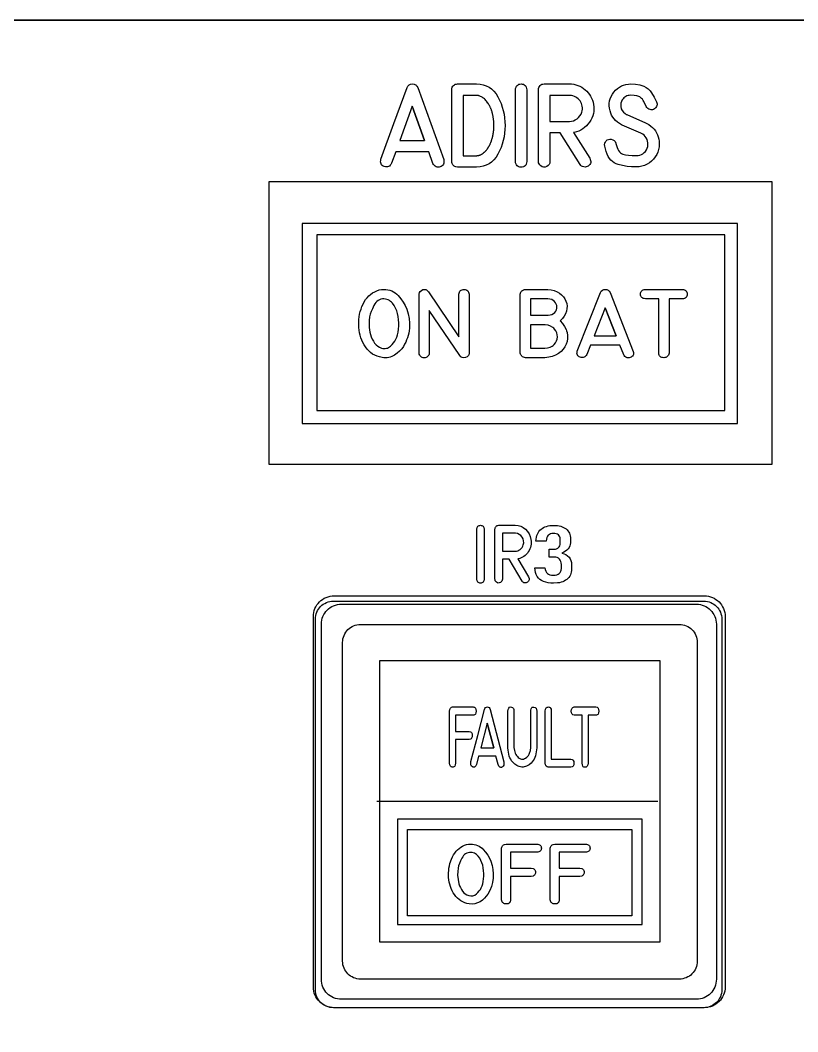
# Model space of a CAD drawing. Extents: x 27 to 704, y 10 to 614.
# Drawn here: x 71.3 to 115.5, y 491.7 to 549.3 of the extents above; entities that cross this region are included whole.
import ezdxf

# ---------------------------------------------------------------- set-up
doc = ezdxf.new("R2010")
doc.units = 0
for name, color, linetype in [('_BACKPANEL', 5, 'CONTINUOUS'), ('_ENGRAVING', 105, 'CONTINUOUS'), ('_LABELS', 30, 'CONTINUOUS'), ('_TOPLAYER', 1, 'CONTINUOUS')]:
    doc.layers.add(name, color=color, linetype=linetype)

msp = doc.modelspace()

# ---------------------------------------------------------------- linework, layer by layer
at = {"layer": '_BACKPANEL'}
for points in [[(26.965, 549.313), (26.965, 544.563), (26.965, 535.063), (26.965, 525.563), (26.965, 506.563), (26.965, 425.813), (26.965, 416.313), (171.965, 416.313), (171.965, 425.813), (171.965, 506.563), (171.965, 525.563), (171.965, 535.063), (171.965, 544.563), (171.965, 549.313)], [(85.406, 524.043), (114.09, 524.043), (114.09, 540.118), (85.406, 540.118)], [(89.09, 516.234), (110.185, 516.234), (110.291, 516.229), (110.393, 516.213), (110.491, 516.188), (110.586, 516.153), (110.676, 516.11), (110.76, 516.059), (110.84, 516), (110.912, 515.934), (110.979, 515.861), (111.038, 515.782), (111.089, 515.697), (111.132, 515.607), (111.167, 515.513), (111.192, 515.414), (111.207, 515.312), (111.213, 515.206), (111.213, 494.111), (111.207, 494.006), (111.192, 493.904), (111.167, 493.805), (111.132, 493.711), (111.089, 493.621), (111.038, 493.536), (110.979, 493.457), (110.912, 493.384), (110.84, 493.318), (110.76, 493.259), (110.676, 493.208), (110.586, 493.164), (110.491, 493.13), (110.393, 493.105), (110.291, 493.089), (110.185, 493.084), (89.09, 493.084), (88.984, 493.089), (88.882, 493.105), (88.784, 493.13), (88.689, 493.164), (88.599, 493.208), (88.515, 493.259), (88.436, 493.318), (88.363, 493.384), (88.297, 493.457), (88.238, 493.536), (88.186, 493.621), (88.143, 493.711), (88.109, 493.805), (88.083, 493.904), (88.068, 494.006), (88.063, 494.111), (88.063, 515.206), (88.068, 515.312), (88.083, 515.414), (88.109, 515.513), (88.143, 515.607), (88.186, 515.697), (88.238, 515.782), (88.297, 515.861), (88.363, 515.934), (88.436, 516), (88.515, 516.059), (88.599, 516.11), (88.689, 516.153), (88.784, 516.188), (88.882, 516.213), (88.984, 516.229)]]:
    msp.add_lwpolyline(points, close=True, dxfattribs=at)
at = {"layer": '_ENGRAVING'}
for points in [[(91.799, 541.395), (92.54, 543.435), (93.284, 545.474), (93.332, 545.566), (93.362, 545.603), (93.398, 545.632), (93.438, 545.656), (93.483, 545.673), (93.587, 545.687), (93.691, 545.674), (93.736, 545.658), (93.777, 545.635), (93.813, 545.605), (93.844, 545.568), (93.893, 545.474), (95.375, 541.384), (95.388, 541.306), (95.389, 541.235), (95.38, 541.171), (95.36, 541.115), (95.33, 541.066), (95.29, 541.024), (95.238, 540.99), (95.177, 540.963), (95.111, 540.945), (95.05, 540.939), (94.992, 540.945), (94.939, 540.964), (94.889, 540.994), (94.843, 541.036), (94.801, 541.091), (94.762, 541.157), (94.524, 541.819), (92.639, 541.819), (92.407, 541.173), (92.368, 541.106), (92.325, 541.052), (92.279, 541.01), (92.228, 540.98), (92.173, 540.962), (92.115, 540.956), (92.052, 540.963), (91.986, 540.982), (91.924, 541.011), (91.872, 541.046), (91.832, 541.087), (91.803, 541.136), (91.785, 541.191), (91.778, 541.252), (91.783, 541.32)], [(96.155, 545.687), (97.245, 545.687), (97.441, 545.675), (97.625, 545.64), (97.797, 545.583), (97.955, 545.502), (98.101, 545.398), (98.234, 545.27), (98.354, 545.12), (98.462, 544.946), (98.557, 544.759), (98.639, 544.567), (98.708, 544.37), (98.765, 544.169), (98.81, 543.963), (98.841, 543.753), (98.86, 543.537), (98.867, 543.318), (98.86, 543.098), (98.841, 542.883), (98.81, 542.672), (98.765, 542.466), (98.708, 542.265), (98.638, 542.068), (98.556, 541.876), (98.461, 541.689), (98.353, 541.515), (98.232, 541.365), (98.099, 541.238), (97.954, 541.134), (97.795, 541.053), (97.624, 540.995), (97.441, 540.96), (97.245, 540.949), (96.155, 540.949), (96.16, 540.949), (96.155, 540.949), (96.072, 540.963), (96.016, 540.98), (95.967, 541.004), (95.926, 541.034), (95.892, 541.07), (95.866, 541.113), (95.848, 541.161), (95.837, 541.216), (95.834, 541.277), (95.831, 541.277), (95.834, 545.363), (95.831, 545.381), (95.84, 545.443), (95.86, 545.499), (95.89, 545.551), (95.932, 545.598), (95.981, 545.637), (96.035, 545.664), (96.094, 545.681), (96.157, 545.687)], [(100.114, 541.268), (100.097, 541.191), (100.074, 541.125), (100.043, 541.069), (100.006, 541.024), (99.961, 540.988), (99.909, 540.963), (99.85, 540.948), (99.784, 540.943), (99.718, 540.948), (99.659, 540.964), (99.607, 540.989), (99.563, 541.025), (99.525, 541.07), (99.495, 541.126), (99.472, 541.192), (99.457, 541.268), (99.457, 545.358), (99.472, 545.435), (99.495, 545.501), (99.525, 545.557), (99.563, 545.603), (99.607, 545.639), (99.659, 545.665), (99.718, 545.68), (99.784, 545.686), (99.85, 545.681), (99.909, 545.666), (99.961, 545.64), (100.006, 545.604), (100.043, 545.558), (100.074, 545.502), (100.097, 545.435), (100.114, 545.358)], [(103.693, 541.451), (103.724, 541.387), (103.743, 541.325), (103.75, 541.266), (103.746, 541.21), (103.73, 541.156), (103.701, 541.105), (103.661, 541.057), (103.609, 541.011), (103.552, 540.978), (103.49, 540.958), (103.424, 540.952), (103.354, 540.958), (103.286, 540.976), (103.228, 541.006), (103.18, 541.048), (103.142, 541.101), (102.001, 542.904), (101.423, 542.904), (101.423, 541.275), (101.412, 541.181), (101.377, 541.102), (101.32, 541.036), (101.24, 540.985), (101.15, 540.953), (101.063, 540.948), (100.979, 540.97), (100.898, 541.018), (100.842, 541.07), (100.802, 541.13), (100.779, 541.198), (100.771, 541.275), (100.771, 545.363), (100.777, 545.428), (100.794, 545.487), (100.823, 545.542), (100.864, 545.592), (100.914, 545.633), (100.969, 545.663), (101.029, 545.681), (101.095, 545.687), (102.531, 545.687), (102.659, 545.682), (102.782, 545.666), (102.901, 545.64), (103.015, 545.604), (103.126, 545.558), (103.232, 545.501), (103.334, 545.434), (103.431, 545.357), (103.522, 545.272), (103.604, 545.181), (103.677, 545.085), (103.741, 544.983), (103.795, 544.876), (103.841, 544.763), (103.878, 544.645), (103.905, 544.521), (103.923, 544.386), (103.928, 544.253), (103.919, 544.123), (103.897, 543.995), (103.861, 543.869), (103.812, 543.745), (103.75, 543.623), (103.675, 543.504), (103.59, 543.391), (103.498, 543.291), (103.4, 543.201), (103.294, 543.124), (103.182, 543.058), (103.064, 543.003), (102.939, 542.96), (102.807, 542.929), (102.763, 542.922)], [(106.869, 543.47), (106.906, 543.454), (106.948, 543.433), (106.985, 543.413), (107.021, 543.391), (107.059, 543.369), (107.168, 543.29), (107.266, 543.204), (107.353, 543.111), (107.43, 543.01), (107.495, 542.902), (107.549, 542.787), (107.593, 542.665), (107.626, 542.536), (107.642, 542.431), (107.651, 542.325), (107.652, 542.217), (107.644, 542.108), (107.616, 541.953), (107.57, 541.805), (107.506, 541.662), (107.423, 541.526), (107.325, 541.4), (107.216, 541.289), (107.095, 541.193), (106.962, 541.113), (106.811, 541.044), (106.658, 540.995), (106.502, 540.965), (106.344, 540.956), (106.079, 540.964), (105.819, 540.99), (105.566, 541.033), (105.319, 541.093), (105.201, 541.135), (105.092, 541.191), (104.992, 541.261), (104.901, 541.346), (104.818, 541.446), (104.744, 541.559), (104.679, 541.688), (104.623, 541.83), (104.581, 541.987), (104.549, 542.149), (104.541, 542.23), (104.552, 542.306), (104.582, 542.377), (104.631, 542.443), (104.693, 542.497), (104.762, 542.531), (104.838, 542.546), (104.921, 542.54), (105.006, 542.512), (105.076, 542.465), (105.133, 542.399), (105.176, 542.314), (105.183, 542.293), (105.213, 542.174), (105.248, 542.067), (105.289, 541.973), (105.335, 541.892), (105.386, 541.823), (105.442, 541.767), (105.504, 541.724), (105.57, 541.694), (105.722, 541.652), (105.901, 541.623), (106.106, 541.608), (106.339, 541.606), (106.448, 541.612), (106.548, 541.632), (106.639, 541.666), (106.722, 541.712), (106.795, 541.772), (106.859, 541.845), (106.915, 541.932), (106.962, 542.031), (106.991, 542.127), (107.004, 542.225), (107.002, 542.324), (106.985, 542.426), (106.953, 542.524), (106.909, 542.614), (106.852, 542.695), (106.784, 542.767), (106.706, 542.823), (106.608, 542.876), (105.537, 543.345), (105.502, 543.364), (105.377, 543.437), (105.264, 543.517), (105.164, 543.605), (105.076, 543.7), (105.001, 543.802), (104.938, 543.912), (104.887, 544.029), (104.849, 544.153), (104.819, 544.299), (104.805, 544.441), (104.807, 544.58), (104.826, 544.715), (104.861, 544.846), (104.913, 544.973), (104.981, 545.096), (105.066, 545.216), (105.162, 545.326), (105.266, 545.422), (105.377, 545.503), (105.495, 545.569), (105.621, 545.621), (105.753, 545.657), (105.894, 545.679), (106.041, 545.687), (106.295, 545.68), (106.536, 545.635), (106.652, 545.605), (106.77, 545.56), (106.907, 545.485), (107.027, 545.398), (107.13, 545.298), (107.216, 545.185), (107.364, 544.937), (107.496, 544.669), (107.517, 544.609), (107.525, 544.553), (107.524, 544.501), (107.513, 544.45), (107.494, 544.403), (107.465, 544.352), (107.436, 544.315), (107.387, 544.273), (107.326, 544.238), (107.261, 544.218), (107.194, 544.212), (107.124, 544.222), (107.056, 544.246), (106.997, 544.285), (106.946, 544.339), (106.904, 544.407), (106.775, 544.682), (106.738, 544.749), (106.694, 544.81), (106.642, 544.865), (106.585, 544.914), (106.535, 544.946), (106.486, 544.968), (106.381, 545.007), (106.231, 545.032), (106.018, 545.039), (105.943, 545.034), (105.872, 545.02), (105.806, 544.999), (105.744, 544.97), (105.687, 544.932), (105.635, 544.886), (105.587, 544.832), (105.543, 544.771), (105.497, 544.684), (105.467, 544.592), (105.455, 544.495), (105.46, 544.393), (105.487, 544.272), (105.537, 544.166), (105.608, 544.073), (105.701, 543.996), (105.722, 543.981), (105.747, 543.965), (105.773, 543.954), (105.8, 543.942)], [(97.245, 541.601), (97.254, 541.601), (97.266, 541.601), (97.274, 541.602), (97.284, 541.603), (97.295, 541.605), (97.307, 541.606), (97.317, 541.607), (97.328, 541.608), (97.337, 541.609), (97.349, 541.61), (97.367, 541.615), (97.377, 541.618), (97.388, 541.624), (97.399, 541.625), (97.411, 541.629), (97.421, 541.631), (97.432, 541.636), (97.453, 541.645), (97.476, 541.654), (97.485, 541.658), (97.497, 541.664), (97.516, 541.675), (97.539, 541.687), (97.548, 541.692), (97.559, 541.701), (97.58, 541.714), (97.591, 541.72), (97.603, 541.728), (97.613, 541.735), (97.624, 541.745), (97.633, 541.75), (97.645, 541.758), (97.668, 541.777), (97.687, 541.795), (97.696, 541.805), (97.708, 541.816), (97.717, 541.825), (97.728, 541.837), (97.749, 541.856), (97.758, 541.865), (97.77, 541.876), (97.779, 541.887), (97.791, 541.9), (97.809, 541.923), (97.83, 541.948), (97.849, 541.974), (97.858, 541.986), (97.869, 541.999), (97.878, 542.013), (97.888, 542.027), (97.896, 542.042), (97.906, 542.057), (97.925, 542.085), (97.933, 542.1), (97.944, 542.115), (97.952, 542.13), (97.962, 542.145), (97.976, 542.175), (97.984, 542.191), (97.994, 542.21), (98.003, 542.225), (98.013, 542.242), (98.019, 542.258), (98.027, 542.277), (98.043, 542.311), (98.059, 542.348), (98.065, 542.366), (98.073, 542.385), (98.079, 542.404), (98.087, 542.425), (98.099, 542.462), (98.104, 542.48), (98.112, 542.501), (98.124, 542.54), (98.138, 542.58), (98.141, 542.599), (98.147, 542.621), (98.152, 542.641), (98.159, 542.663), (98.162, 542.68), (98.168, 542.702), (98.175, 542.746), (98.178, 542.766), (98.184, 542.788), (98.186, 542.808), (98.191, 542.83), (98.198, 542.874), (98.201, 542.894), (98.207, 542.917), (98.212, 542.961), (98.213, 542.981), (98.217, 543.005), (98.221, 543.049), (98.223, 543.093), (98.226, 543.14), (98.228, 543.184), (98.229, 543.206), (98.233, 543.23), (98.234, 543.249), (98.235, 543.274), (98.235, 543.295), (98.235, 543.318), (98.235, 543.34), (98.235, 543.362), (98.234, 543.384), (98.233, 543.408), (98.233, 543.429), (98.233, 543.452), (98.228, 543.498), (98.226, 543.54), (98.221, 543.588), (98.219, 543.63), (98.214, 543.674), (98.211, 543.695), (98.21, 543.718), (98.2, 543.762), (98.196, 543.782), (98.193, 543.804), (98.186, 543.848), (98.179, 543.891), (98.168, 543.933), (98.161, 543.972), (98.154, 543.992), (98.149, 544.014), (98.142, 544.034), (98.138, 544.056), (98.126, 544.095), (98.115, 544.134), (98.107, 544.152), (98.101, 544.171), (98.087, 544.211), (98.073, 544.248), (98.065, 544.265), (98.059, 544.285), (98.05, 544.301), (98.043, 544.319), (98.027, 544.354), (98.013, 544.387), (97.997, 544.421), (97.987, 544.436), (97.981, 544.451), (97.962, 544.484), (97.944, 544.514), (97.933, 544.529), (97.925, 544.544), (97.906, 544.572), (97.897, 544.586), (97.89, 544.599), (97.851, 544.653), (97.814, 544.704), (97.772, 544.75), (97.731, 544.794), (97.691, 544.833), (97.647, 544.868), (97.603, 544.902), (97.559, 544.933), (97.518, 544.958), (97.476, 544.979), (97.432, 544.995), (97.388, 545.011), (97.367, 545.017), (97.349, 545.025), (97.307, 545.032), (97.266, 545.034), (97.254, 545.034), (97.245, 545.034), (96.481, 545.034), (96.481, 541.601)], [(102.531, 543.554), (102.647, 543.563), (102.758, 543.59), (102.865, 543.634), (102.967, 543.697), (103.059, 543.774), (103.135, 543.863), (103.194, 543.962), (103.237, 544.072), (103.259, 544.16), (103.271, 544.246), (103.274, 544.33), (103.266, 544.411), (103.249, 544.491), (103.222, 544.568), (103.184, 544.643), (103.137, 544.716), (103.083, 544.784), (103.023, 544.844), (102.959, 544.896), (102.89, 544.94), (102.816, 544.976), (102.737, 545.003), (102.653, 545.023), (102.564, 545.034), (101.423, 545.034), (101.423, 543.554)], [(94.288, 542.469), (93.585, 544.412), (92.877, 542.469)], [(93.585, 544.412), (94.288, 542.469)], [(97.682, 517.489), (97.656, 517.39), (97.636, 517.351), (97.612, 517.319), (97.583, 517.295), (97.549, 517.277), (97.51, 517.267), (97.467, 517.263), (97.423, 517.267), (97.385, 517.278), (97.351, 517.295), (97.322, 517.32), (97.297, 517.352), (97.278, 517.391), (97.252, 517.489), (97.252, 520.328), (97.278, 520.428), (97.297, 520.467), (97.322, 520.498), (97.351, 520.523), (97.385, 520.541), (97.423, 520.552), (97.467, 520.556), (97.51, 520.552), (97.549, 520.542), (97.583, 520.524), (97.612, 520.499), (97.636, 520.467), (97.656, 520.428), (97.682, 520.328)], [(100.204, 517.616), (100.237, 517.529), (100.242, 517.488), (100.239, 517.449), (100.228, 517.412), (100.21, 517.376), (100.15, 517.311), (100.112, 517.288), (100.071, 517.274), (100.028, 517.27), (99.982, 517.274), (99.938, 517.287), (99.9, 517.308), (99.869, 517.336), (99.844, 517.373), (99.097, 518.624), (98.719, 518.624), (98.719, 517.494), (98.711, 517.429), (98.689, 517.374), (98.651, 517.328), (98.599, 517.292), (98.54, 517.271), (98.483, 517.267), (98.428, 517.282), (98.375, 517.316), (98.339, 517.351), (98.313, 517.393), (98.297, 517.441), (98.292, 517.494), (98.292, 520.332), (98.296, 520.376), (98.307, 520.418), (98.326, 520.456), (98.353, 520.491), (98.385, 520.519), (98.421, 520.54), (98.461, 520.552), (98.504, 520.556), (99.444, 520.556), (99.608, 520.542), (99.686, 520.524), (99.761, 520.499), (99.833, 520.467), (99.903, 520.428), (100.033, 520.328), (100.146, 520.206), (100.236, 520.068), (100.301, 519.915), (100.343, 519.747), (100.355, 519.653), (100.358, 519.561), (100.352, 519.471), (100.338, 519.382), (100.314, 519.294), (100.283, 519.208), (100.242, 519.124), (100.193, 519.041), (100.137, 518.963), (100.077, 518.893), (100.012, 518.831), (99.943, 518.777), (99.87, 518.731), (99.793, 518.694), (99.711, 518.664), (99.624, 518.642), (99.595, 518.637)], [(101.637, 520.549), (101.852, 520.536), (102.041, 520.498), (102.126, 520.47), (102.204, 520.435), (102.276, 520.394), (102.342, 520.347), (102.4, 520.294), (102.451, 520.236), (102.494, 520.172), (102.53, 520.103), (102.557, 520.029), (102.577, 519.95), (102.589, 519.866), (102.593, 519.777), (102.593, 519.559), (102.585, 519.466), (102.56, 519.378), (102.52, 519.294), (102.464, 519.215), (102.394, 519.143), (102.31, 519.078), (102.214, 519.022), (102.104, 518.973), (102.227, 518.937), (102.336, 518.886), (102.43, 518.821), (102.51, 518.74), (102.574, 518.647), (102.62, 518.543), (102.647, 518.429), (102.657, 518.303), (102.657, 518.079), (102.652, 517.984), (102.64, 517.894), (102.619, 517.809), (102.589, 517.731), (102.551, 517.657), (102.505, 517.59), (102.45, 517.528), (102.387, 517.471), (102.316, 517.421), (102.239, 517.377), (102.154, 517.34), (102.063, 517.31), (101.965, 517.286), (101.861, 517.269), (101.631, 517.256), (101.631, 517.256), (101.47, 517.262), (101.32, 517.28), (101.184, 517.309), (101.06, 517.351), (100.951, 517.406), (100.854, 517.473), (100.772, 517.553), (100.702, 517.644), (100.646, 517.749), (100.604, 517.867), (100.574, 517.996), (100.558, 518.139), (101.14, 518.139), (101.156, 518.036), (101.184, 517.949), (101.225, 517.876), (101.279, 517.817), (101.345, 517.773), (101.424, 517.742), (101.515, 517.724), (101.618, 517.717), (101.72, 517.723), (101.81, 517.742), (101.888, 517.772), (101.954, 517.815), (102.007, 517.87), (102.044, 517.934), (102.067, 518.008), (102.075, 518.092), (102.075, 518.328), (102.068, 518.421), (102.047, 518.502), (102.013, 518.573), (101.965, 518.632), (101.905, 518.679), (101.834, 518.713), (101.751, 518.734), (101.658, 518.74), (101.383, 518.74), (101.383, 519.195), (101.658, 519.195), (101.737, 519.201), (101.807, 519.217), (101.867, 519.245), (101.917, 519.284), (101.958, 519.334), (101.987, 519.394), (102.005, 519.463), (102.011, 519.541), (102.011, 519.768), (102.004, 519.84), (101.985, 519.903), (101.953, 519.958), (101.909, 520.003), (101.854, 520.04), (101.788, 520.066), (101.711, 520.082), (101.623, 520.087), (101.536, 520.081), (101.459, 520.062), (101.391, 520.03), (101.332, 519.985), (101.285, 519.927), (101.248, 519.853), (101.22, 519.763), (101.202, 519.659), (100.622, 519.659), (100.635, 519.768), (100.655, 519.87), (100.681, 519.964), (100.714, 520.052), (100.754, 520.132), (100.801, 520.205), (100.855, 520.271), (100.916, 520.329), (100.983, 520.381), (101.057, 520.425), (101.137, 520.463), (101.224, 520.494), (101.318, 520.518), (101.417, 520.535)], [(99.444, 519.076), (99.52, 519.082), (99.593, 519.101), (99.662, 519.132), (99.729, 519.175), (99.79, 519.229), (99.839, 519.29), (99.878, 519.359), (99.906, 519.435), (99.928, 519.556), (99.925, 519.671), (99.896, 519.78), (99.841, 519.883), (99.766, 519.972), (99.679, 520.038), (99.578, 520.082), (99.465, 520.104), (98.719, 520.104), (98.719, 519.076)], [(89.14, 516.541), (110.215, 516.541), (110.337, 516.535), (110.455, 516.517), (110.57, 516.488), (110.679, 516.448), (110.783, 516.398), (110.882, 516.338), (110.973, 516.27), (111.058, 516.193), (111.134, 516.109), (111.203, 516.017), (111.262, 515.919), (111.312, 515.815), (111.352, 515.705), (111.381, 515.591), (111.399, 515.473), (111.406, 515.351), (111.406, 494.275), (111.399, 494.153), (111.381, 494.035), (111.352, 493.92), (111.312, 493.811), (111.262, 493.707), (111.203, 493.609), (111.134, 493.517), (111.058, 493.433), (110.973, 493.356), (110.882, 493.287), (110.783, 493.228), (110.679, 493.178), (110.57, 493.138), (110.455, 493.109), (110.337, 493.091), (110.215, 493.085), (89.14, 493.085), (89.017, 493.091), (88.899, 493.109), (88.785, 493.138), (88.675, 493.178), (88.571, 493.228), (88.473, 493.287), (88.381, 493.356), (88.297, 493.433), (88.22, 493.517), (88.152, 493.609), (88.092, 493.707), (88.042, 493.811), (88.002, 493.92), (87.973, 494.035), (87.955, 494.153), (87.949, 494.275), (87.949, 515.351), (87.955, 515.473), (87.973, 515.591), (88.002, 515.705), (88.042, 515.815), (88.092, 515.919), (88.152, 516.017), (88.22, 516.109), (88.297, 516.193), (88.381, 516.27), (88.473, 516.338), (88.571, 516.398), (88.675, 516.448), (88.785, 516.488), (88.899, 516.517), (89.017, 516.535)], [(89.548, 516.063), (109.764, 516.063), (109.881, 516.057), (109.994, 516.04), (110.104, 516.012), (110.209, 515.973), (110.309, 515.925), (110.403, 515.868), (110.491, 515.803), (110.572, 515.729), (110.645, 515.648), (110.711, 515.56), (110.768, 515.466), (110.816, 515.366), (110.854, 515.261), (110.882, 515.152), (110.9, 515.038), (110.906, 514.921), (110.906, 494.705), (110.9, 494.588), (110.882, 494.474), (110.854, 494.365), (110.816, 494.26), (110.768, 494.16), (110.711, 494.066), (110.645, 493.978), (110.572, 493.897), (110.491, 493.823), (110.403, 493.757), (110.309, 493.7), (110.209, 493.652), (110.104, 493.614), (109.994, 493.586), (109.881, 493.569), (109.764, 493.563), (89.548, 493.563), (89.43, 493.569), (89.317, 493.586), (89.207, 493.614), (89.102, 493.652), (89.002, 493.7), (88.908, 493.757), (88.82, 493.823), (88.739, 493.897), (88.666, 493.978), (88.6, 494.066), (88.543, 494.16), (88.495, 494.26), (88.457, 494.365), (88.429, 494.474), (88.411, 494.588), (88.406, 494.705), (88.406, 514.921), (88.411, 515.038), (88.429, 515.152), (88.457, 515.261), (88.495, 515.366), (88.543, 515.466), (88.6, 515.56), (88.666, 515.648), (88.739, 515.729), (88.82, 515.803), (88.908, 515.868), (89.002, 515.925), (89.102, 515.973), (89.207, 516.012), (89.317, 516.04), (89.43, 516.057)]]:
    msp.add_lwpolyline(points, close=True, dxfattribs=at)
at = {"layer": '_LABELS'}
for points in [[(111.389, 527.09), (111.389, 537.09), (88.139, 537.09), (88.139, 527.09)], [(93.273, 532.867), (93.354, 532.602), (93.404, 532.331), (93.425, 532.056), (93.417, 531.775), (93.401, 531.636), (93.378, 531.499), (93.348, 531.365), (93.309, 531.234), (93.263, 531.107), (93.21, 530.982), (93.148, 530.861), (93.079, 530.743), (92.979, 530.603), (92.862, 530.474), (92.729, 530.356), (92.578, 530.249), (92.498, 530.203), (92.415, 530.164), (92.331, 530.134), (92.244, 530.112), (92.155, 530.098), (92.064, 530.093), (91.972, 530.096), (91.877, 530.107), (91.725, 530.138), (91.582, 530.182), (91.449, 530.238), (91.325, 530.307), (91.21, 530.388), (91.104, 530.482), (91.007, 530.588), (90.919, 530.707), (90.841, 530.833), (90.771, 530.963), (90.71, 531.097), (90.658, 531.234), (90.615, 531.375), (90.581, 531.519), (90.555, 531.667), (90.539, 531.818), (90.531, 531.971), (90.532, 532.122), (90.541, 532.273), (90.559, 532.423), (90.586, 532.571), (90.622, 532.719), (90.666, 532.866), (90.718, 533.011), (90.78, 533.152), (90.849, 533.282), (90.927, 533.402), (91.014, 533.513), (91.109, 533.614), (91.213, 533.704), (91.325, 533.785), (91.446, 533.856), (91.569, 533.913), (91.695, 533.953), (91.823, 533.977), (91.955, 533.985), (92.079, 533.98), (92.197, 533.963), (92.31, 533.936), (92.416, 533.897), (92.517, 533.848), (92.612, 533.787), (92.701, 533.716), (92.784, 533.633), (92.936, 533.453), (93.068, 533.266), (93.18, 533.07)], [(96.82, 530.359), (96.807, 530.269), (96.79, 530.23), (96.767, 530.196), (96.738, 530.167), (96.702, 530.142), (96.61, 530.106), (96.512, 530.093), (96.424, 530.107), (96.349, 530.149), (96.285, 530.219), (94.553, 532.776), (94.553, 530.359), (94.538, 530.297), (94.517, 530.243), (94.49, 530.197), (94.457, 530.16), (94.417, 530.131), (94.371, 530.11), (94.319, 530.098), (94.261, 530.093), (94.202, 530.098), (94.15, 530.11), (94.104, 530.131), (94.065, 530.16), (94.032, 530.197), (94.005, 530.243), (93.985, 530.297), (93.971, 530.359), (93.971, 533.712), (93.996, 533.802), (94.041, 533.876), (94.106, 533.932), (94.19, 533.972), (94.281, 533.988), (94.323, 533.985), (94.363, 533.974), (94.402, 533.955), (94.438, 533.929), (94.505, 533.854), (96.238, 531.293), (96.238, 533.712), (96.251, 533.775), (96.271, 533.83), (96.299, 533.877), (96.333, 533.915), (96.374, 533.944), (96.422, 533.965), (96.476, 533.977), (96.538, 533.98), (96.6, 533.976), (96.654, 533.963), (96.7, 533.941), (96.739, 533.912), (96.771, 533.874), (96.794, 533.828), (96.811, 533.774), (96.82, 533.712)], [(101.31, 533.985), (101.498, 533.96), (101.671, 533.915), (101.828, 533.851), (101.969, 533.767), (102.092, 533.668), (102.195, 533.56), (102.277, 533.442), (102.339, 533.314), (102.38, 533.18), (102.398, 533.041), (102.394, 532.898), (102.367, 532.75), (102.316, 532.604), (102.238, 532.463), (102.134, 532.329), (102.003, 532.201), (102.147, 532.044), (102.261, 531.881), (102.345, 531.712), (102.376, 531.625), (102.399, 531.536), (102.426, 531.361), (102.426, 531.191), (102.401, 531.027), (102.351, 530.869), (102.276, 530.72), (102.177, 530.582), (102.055, 530.456), (101.91, 530.342), (101.744, 530.246), (101.559, 530.173), (101.355, 530.123), (101.132, 530.097), (101.126, 530.097), (100.029, 530.097), (99.969, 530.108), (99.915, 530.126), (99.869, 530.15), (99.829, 530.179), (99.795, 530.216), (99.769, 530.258), (99.749, 530.306), (99.736, 530.361), (99.736, 533.716), (99.748, 533.771), (99.767, 533.821), (99.793, 533.864), (99.827, 533.901), (99.867, 533.931), (99.914, 533.956), (99.968, 533.974), (100.029, 533.985)], [(102.983, 530.464), (103.644, 532.137), (104.307, 533.811), (104.35, 533.886), (104.409, 533.941), (104.485, 533.974), (104.578, 533.985), (104.671, 533.975), (104.747, 533.943), (104.807, 533.888), (104.85, 533.811), (106.172, 530.454), (106.183, 530.39), (106.185, 530.332), (106.177, 530.28), (106.159, 530.234), (106.132, 530.194), (106.096, 530.159), (106.05, 530.131), (105.995, 530.109), (105.937, 530.094), (105.882, 530.089), (105.831, 530.095), (105.783, 530.11), (105.739, 530.134), (105.698, 530.169), (105.66, 530.214), (105.626, 530.268), (105.413, 530.811), (103.732, 530.811), (103.526, 530.281), (103.491, 530.227), (103.453, 530.182), (103.411, 530.147), (103.366, 530.123), (103.317, 530.108), (103.265, 530.104), (103.209, 530.109), (103.15, 530.125), (103.094, 530.148), (103.048, 530.177), (103.012, 530.211), (102.987, 530.251), (102.971, 530.296), (102.965, 530.346), (102.969, 530.402)], [(107.625, 530.363), (107.625, 533.45), (106.868, 533.45), (106.8, 533.459), (106.741, 533.474), (106.692, 533.497), (106.651, 533.527), (106.62, 533.564), (106.598, 533.608), (106.584, 533.659), (106.58, 533.717), (106.585, 533.775), (106.598, 533.826), (106.621, 533.87), (106.652, 533.907), (106.693, 533.937), (106.742, 533.96), (106.8, 533.976), (106.868, 533.985), (108.962, 533.985), (109.028, 533.976), (109.086, 533.961), (109.135, 533.938), (109.176, 533.908), (109.207, 533.871), (109.229, 533.826), (109.243, 533.775), (109.247, 533.717), (109.243, 533.658), (109.23, 533.607), (109.208, 533.563), (109.177, 533.526), (109.136, 533.496), (109.087, 533.474), (109.029, 533.458), (108.962, 533.45), (108.207, 533.45), (108.207, 530.363), (108.192, 530.3), (108.17, 530.245), (108.142, 530.199), (108.107, 530.162), (108.066, 530.133), (108.018, 530.112), (107.963, 530.101), (107.902, 530.097), (107.842, 530.102), (107.789, 530.115), (107.743, 530.136), (107.705, 530.166), (107.674, 530.203), (107.65, 530.248), (107.634, 530.302)], [(91.972, 533.446), (91.88, 533.44), (91.793, 533.423), (91.713, 533.393), (91.638, 533.352), (91.569, 533.299), (91.506, 533.235), (91.449, 533.158), (91.397, 533.07), (91.309, 532.889), (91.238, 532.722), (91.185, 532.568), (91.151, 532.429), (91.124, 532.214), (91.122, 531.96), (91.131, 531.822), (91.148, 531.686), (91.174, 531.55), (91.208, 531.416), (91.251, 531.285), (91.304, 531.16), (91.366, 531.043), (91.437, 530.932), (91.52, 530.833), (91.614, 530.752), (91.72, 530.69), (91.838, 530.646), (91.909, 530.629), (91.977, 530.621), (92.043, 530.622), (92.107, 530.631), (92.168, 530.648), (92.226, 530.674), (92.282, 530.708), (92.336, 530.751), (92.434, 530.847), (92.52, 530.946), (92.592, 531.048), (92.652, 531.153), (92.703, 531.271), (92.745, 531.405), (92.778, 531.557), (92.802, 531.726), (92.816, 531.904), (92.817, 532.081), (92.807, 532.258), (92.783, 532.435), (92.747, 532.608), (92.697, 532.772), (92.632, 532.927), (92.553, 533.073), (92.459, 533.202), (92.405, 533.257), (92.346, 533.305), (92.283, 533.347), (92.215, 533.383), (92.143, 533.412), (92.067, 533.435)], [(101.31, 533.446), (100.32, 533.446), (100.32, 532.51), (101.316, 532.51), (101.436, 532.53), (101.539, 532.565), (101.626, 532.615), (101.697, 532.68), (101.751, 532.754), (101.79, 532.831), (101.812, 532.91), (101.818, 532.991), (101.809, 533.073), (101.784, 533.15), (101.744, 533.225), (101.687, 533.295), (101.616, 533.356), (101.529, 533.402), (101.427, 533.432)], [(105.203, 531.345), (104.576, 532.939), (103.944, 531.345)], [(104.576, 532.939), (105.203, 531.345)], [(101.126, 530.635), (101.291, 530.653), (101.435, 530.693), (101.558, 530.757), (101.612, 530.797), (101.661, 530.843), (101.741, 530.944), (101.8, 531.05), (101.837, 531.161), (101.851, 531.277), (101.844, 531.394), (101.813, 531.508), (101.761, 531.618), (101.685, 531.724), (101.639, 531.774), (101.587, 531.818), (101.465, 531.892), (101.32, 531.945), (101.151, 531.977), (100.32, 531.977), (100.32, 530.635)], [(107.709, 496.839), (107.709, 512.841), (91.709, 512.841), (91.709, 496.839)], [(95.709, 507.013), (95.709, 509.973), (95.728, 510.071), (95.763, 510.144), (95.814, 510.191), (95.881, 510.212), (97.054, 510.212), (97.094, 510.204), (97.128, 510.19), (97.157, 510.17), (97.181, 510.143), (97.212, 510.071), (97.223, 509.974), (97.212, 509.878), (97.18, 509.806), (97.156, 509.78), (97.127, 509.761), (97.092, 509.747), (97.052, 509.74), (96.049, 509.74), (96.049, 508.822), (96.831, 508.822), (96.905, 508.802), (96.934, 508.783), (96.957, 508.757), (96.99, 508.689), (97.001, 508.596), (96.991, 508.502), (96.96, 508.43), (96.936, 508.402), (96.906, 508.379), (96.831, 508.351), (96.049, 508.351), (96.049, 507.013), (96.035, 506.912), (96.002, 506.839), (95.979, 506.813), (95.952, 506.794), (95.921, 506.783), (95.885, 506.779), (95.849, 506.781), (95.817, 506.792), (95.789, 506.81), (95.765, 506.836), (95.729, 506.909)], [(96.922, 507.099), (97.311, 508.578), (97.7, 510.057), (97.725, 510.124), (97.76, 510.172), (97.805, 510.201), (97.859, 510.212), (97.914, 510.203), (97.959, 510.174), (97.994, 510.126), (98.019, 510.057), (98.796, 507.091), (98.804, 506.983), (98.789, 506.896), (98.751, 506.83), (98.725, 506.805), (98.692, 506.785), (98.658, 506.772), (98.626, 506.768), (98.596, 506.773), (98.568, 506.786), (98.517, 506.839), (98.475, 506.926), (98.35, 507.406), (97.362, 507.406), (97.241, 506.938), (97.198, 506.85), (97.174, 506.819), (97.147, 506.798), (97.118, 506.785), (97.088, 506.781), (97.055, 506.786), (97.02, 506.799), (96.96, 506.846), (96.924, 506.911), (96.911, 506.995)], [(100.67, 507.908), (100.67, 507.874), (100.665, 507.774), (100.649, 507.649), (100.627, 507.534), (100.598, 507.426), (100.563, 507.327), (100.522, 507.237), (100.474, 507.155), (100.421, 507.081), (100.36, 507.016), (100.232, 506.91), (100.166, 506.869), (100.098, 506.837), (100.03, 506.812), (99.961, 506.796), (99.891, 506.788), (99.82, 506.788), (99.749, 506.796), (99.679, 506.812), (99.611, 506.836), (99.545, 506.868), (99.416, 506.957), (99.294, 507.077), (99.238, 507.149), (99.189, 507.23), (99.146, 507.317), (99.11, 507.413), (99.081, 507.517), (99.059, 507.628), (99.044, 507.747), (99.035, 507.874), (99.035, 507.908), (99.035, 509.977), (99.049, 510.067), (99.082, 510.142), (99.126, 510.19), (99.179, 510.212), (99.242, 510.207), (99.301, 510.179), (99.343, 510.131), (99.369, 510.064), (99.377, 509.977), (99.377, 507.908), (99.399, 507.727), (99.42, 507.646), (99.448, 507.571), (99.482, 507.501), (99.522, 507.438), (99.569, 507.381), (99.623, 507.331), (99.68, 507.289), (99.738, 507.26), (99.796, 507.243), (99.856, 507.239), (99.916, 507.247), (99.977, 507.268), (100.039, 507.302), (100.101, 507.347), (100.154, 507.397), (100.199, 507.453), (100.236, 507.516), (100.266, 507.586), (100.308, 507.739), (100.329, 507.908), (100.329, 509.977), (100.331, 510.022), (100.353, 510.111), (100.391, 510.172), (100.416, 510.192), (100.445, 510.204), (100.514, 510.208), (100.582, 510.186), (100.609, 510.166), (100.631, 510.14), (100.66, 510.071), (100.67, 509.977)], [(101.33, 506.773), (101.264, 506.793), (101.213, 506.838), (101.178, 506.91), (101.158, 507.007), (101.158, 509.973), (101.179, 510.079), (101.215, 510.154), (101.239, 510.18), (101.267, 510.198), (101.299, 510.208), (101.335, 510.211), (101.371, 510.206), (101.402, 510.195), (101.43, 510.176), (101.452, 510.149), (101.485, 510.076), (101.5, 509.973), (101.5, 507.242), (102.619, 507.243), (102.694, 507.218), (102.724, 507.197), (102.748, 507.17), (102.78, 507.098), (102.79, 507.003), (102.778, 506.908), (102.746, 506.838), (102.722, 506.813), (102.692, 506.793), (102.618, 506.773)], [(103.255, 507.01), (103.255, 509.739), (102.81, 509.739), (102.736, 509.76), (102.707, 509.78), (102.683, 509.807), (102.651, 509.878), (102.641, 509.974), (102.652, 510.071), (102.684, 510.142), (102.707, 510.169), (102.736, 510.189), (102.81, 510.212), (104.041, 510.212), (104.114, 510.19), (104.143, 510.17), (104.166, 510.143), (104.198, 510.071), (104.209, 509.974), (104.198, 509.877), (104.167, 509.806), (104.143, 509.78), (104.114, 509.76), (104.08, 509.746), (104.041, 509.739), (103.597, 509.739), (103.597, 507.01), (103.575, 506.906), (103.538, 506.832), (103.514, 506.807), (103.486, 506.789), (103.454, 506.778), (103.418, 506.775), (103.383, 506.78), (103.351, 506.791), (103.325, 506.81), (103.302, 506.836), (103.27, 506.909)], [(98.227, 507.878), (97.858, 509.287), (97.487, 507.878)], [(97.858, 509.287), (98.227, 507.878)], [(92.736, 503.822), (92.736, 503.68), (92.736, 497.822), (106.682, 497.822), (106.682, 503.822)], [(93.306, 503.224), (106.092, 503.224), (106.092, 498.322), (93.306, 498.322)], [(98.059, 501.423), (98.129, 501.19), (98.174, 500.952), (98.192, 500.71), (98.185, 500.464), (98.151, 500.221), (98.091, 499.988), (98.003, 499.767), (97.889, 499.556), (97.801, 499.434), (97.698, 499.32), (97.58, 499.217), (97.448, 499.123), (97.305, 499.048), (97.154, 499.002), (96.997, 498.985), (96.832, 498.998), (96.698, 499.025), (96.573, 499.064), (96.456, 499.113), (96.347, 499.174), (96.246, 499.245), (96.153, 499.327), (96.068, 499.42), (95.991, 499.525), (95.921, 499.636), (95.86, 499.75), (95.807, 499.868), (95.761, 499.988), (95.723, 500.112), (95.693, 500.239), (95.671, 500.368), (95.656, 500.501), (95.649, 500.635), (95.65, 500.769), (95.658, 500.901), (95.674, 501.033), (95.698, 501.163), (95.729, 501.293), (95.814, 501.55), (95.868, 501.673), (95.929, 501.788), (95.998, 501.894), (96.074, 501.991), (96.157, 502.079), (96.248, 502.159), (96.347, 502.23), (96.453, 502.292), (96.561, 502.342), (96.672, 502.377), (96.785, 502.399), (96.901, 502.406), (97.01, 502.401), (97.113, 502.386), (97.212, 502.362), (97.306, 502.328), (97.394, 502.285), (97.478, 502.232), (97.556, 502.169), (97.629, 502.096), (97.762, 501.938), (97.878, 501.773), (97.977, 501.602)], [(98.672, 499.226), (98.672, 502.169), (98.683, 502.221), (98.7, 502.266), (98.723, 502.305), (98.753, 502.338), (98.788, 502.365), (98.829, 502.385), (98.929, 502.406), (100.684, 502.406), (100.743, 502.398), (100.794, 502.384), (100.838, 502.364), (100.873, 502.338), (100.901, 502.305), (100.92, 502.266), (100.932, 502.221), (100.936, 502.17), (100.932, 502.118), (100.92, 502.073), (100.9, 502.035), (100.872, 502.003), (100.836, 501.977), (100.792, 501.957), (100.74, 501.944), (100.681, 501.937), (99.181, 501.937), (99.181, 501.024), (100.351, 501.024), (100.46, 501.004), (100.504, 500.985), (100.539, 500.96), (100.567, 500.929), (100.587, 500.891), (100.6, 500.848), (100.604, 500.799), (100.601, 500.75), (100.59, 500.706), (100.57, 500.667), (100.543, 500.634), (100.507, 500.606), (100.463, 500.584), (100.351, 500.556), (99.181, 500.556), (99.181, 499.226), (99.173, 499.172), (99.159, 499.125), (99.138, 499.085), (99.111, 499.053), (99.077, 499.027), (99.036, 499.008), (98.989, 498.997), (98.936, 498.993), (98.882, 498.995), (98.834, 499.006), (98.792, 499.024), (98.756, 499.049), (98.726, 499.082), (98.702, 499.123), (98.684, 499.171)], [(101.444, 499.226), (101.444, 502.169), (101.455, 502.221), (101.472, 502.266), (101.495, 502.305), (101.524, 502.338), (101.56, 502.365), (101.601, 502.385), (101.701, 502.406), (103.456, 502.406), (103.515, 502.398), (103.566, 502.384), (103.61, 502.364), (103.645, 502.338), (103.673, 502.305), (103.692, 502.266), (103.704, 502.221), (103.708, 502.17), (103.704, 502.118), (103.692, 502.073), (103.672, 502.035), (103.644, 502.003), (103.608, 501.977), (103.564, 501.957), (103.512, 501.944), (103.452, 501.937), (101.953, 501.937), (101.953, 501.024), (103.122, 501.024), (103.232, 501.004), (103.275, 500.985), (103.311, 500.96), (103.339, 500.929), (103.359, 500.891), (103.372, 500.848), (103.376, 500.799), (103.373, 500.75), (103.362, 500.706), (103.342, 500.667), (103.315, 500.634), (103.279, 500.606), (103.235, 500.584), (103.122, 500.556), (101.953, 500.556), (101.953, 499.226), (101.945, 499.172), (101.931, 499.125), (101.91, 499.085), (101.883, 499.053), (101.849, 499.027), (101.808, 499.008), (101.761, 498.997), (101.708, 498.993), (101.654, 498.995), (101.606, 499.006), (101.564, 499.024), (101.528, 499.049), (101.498, 499.082), (101.474, 499.123), (101.456, 499.171)], [(96.915, 501.932), (96.834, 501.927), (96.758, 501.911), (96.688, 501.885), (96.622, 501.849), (96.562, 501.803), (96.506, 501.746), (96.456, 501.679), (96.41, 501.602), (96.332, 501.443), (96.27, 501.295), (96.224, 501.161), (96.194, 501.038), (96.17, 500.85), (96.168, 500.626), (96.192, 500.385), (96.244, 500.148), (96.282, 500.033), (96.328, 499.923), (96.383, 499.82), (96.446, 499.722), (96.518, 499.636), (96.601, 499.565), (96.694, 499.51), (96.797, 499.471), (96.92, 499.45), (96.978, 499.45), (97.034, 499.458), (97.087, 499.473), (97.139, 499.496), (97.235, 499.564), (97.322, 499.648), (97.397, 499.735), (97.461, 499.825), (97.513, 499.917), (97.558, 500.02), (97.594, 500.139), (97.623, 500.272), (97.645, 500.421), (97.657, 500.576), (97.658, 500.732), (97.649, 500.888), (97.629, 501.044), (97.597, 501.195), (97.552, 501.339), (97.495, 501.476), (97.426, 501.604), (97.343, 501.718), (97.244, 501.808), (97.129, 501.876), (96.999, 501.922)]]:
    msp.add_lwpolyline(points, close=True, dxfattribs=at)
msp.add_lwpolyline([(91.569, 504.84), (107.569, 504.84)], dxfattribs=at)
at = {"layer": '_TOPLAYER'}
msp.add_lwpolyline([(29.286, 549.313), (169.684, 549.311)], dxfattribs=at)
for points in [[(87.315, 526.36), (112.115, 526.36), (112.115, 537.741), (87.315, 537.741)], [(90.64, 514.913), (108.79, 514.913), (108.895, 514.908), (108.997, 514.892), (109.095, 514.867), (109.19, 514.833), (109.279, 514.79), (109.364, 514.738), (109.443, 514.679), (109.515, 514.613), (109.581, 514.541), (109.64, 514.462), (109.692, 514.377), (109.735, 514.287), (109.769, 514.193), (109.794, 514.095), (109.81, 513.993), (109.815, 513.888), (109.815, 495.738), (109.81, 495.633), (109.794, 495.531), (109.769, 495.433), (109.735, 495.338), (109.692, 495.249), (109.64, 495.164), (109.581, 495.085), (109.515, 495.013), (109.443, 494.946), (109.364, 494.888), (109.279, 494.836), (109.19, 494.793), (109.095, 494.759), (108.997, 494.734), (108.895, 494.718), (108.79, 494.713), (90.64, 494.713), (90.535, 494.718), (90.433, 494.734), (90.335, 494.759), (90.24, 494.793), (90.151, 494.836), (90.066, 494.888), (89.987, 494.946), (89.915, 495.013), (89.849, 495.085), (89.79, 495.164), (89.738, 495.249), (89.695, 495.338), (89.661, 495.433), (89.636, 495.531), (89.62, 495.633), (89.615, 495.738), (89.615, 513.888), (89.62, 513.993), (89.636, 514.095), (89.661, 514.193), (89.695, 514.287), (89.738, 514.377), (89.79, 514.462), (89.849, 514.541), (89.915, 514.613), (89.987, 514.679), (90.066, 514.738), (90.151, 514.79), (90.24, 514.833), (90.335, 514.867), (90.433, 514.892), (90.535, 514.908)]]:
    msp.add_lwpolyline(points, close=True, dxfattribs=at)

doc.saveas('drawing.dxf')
